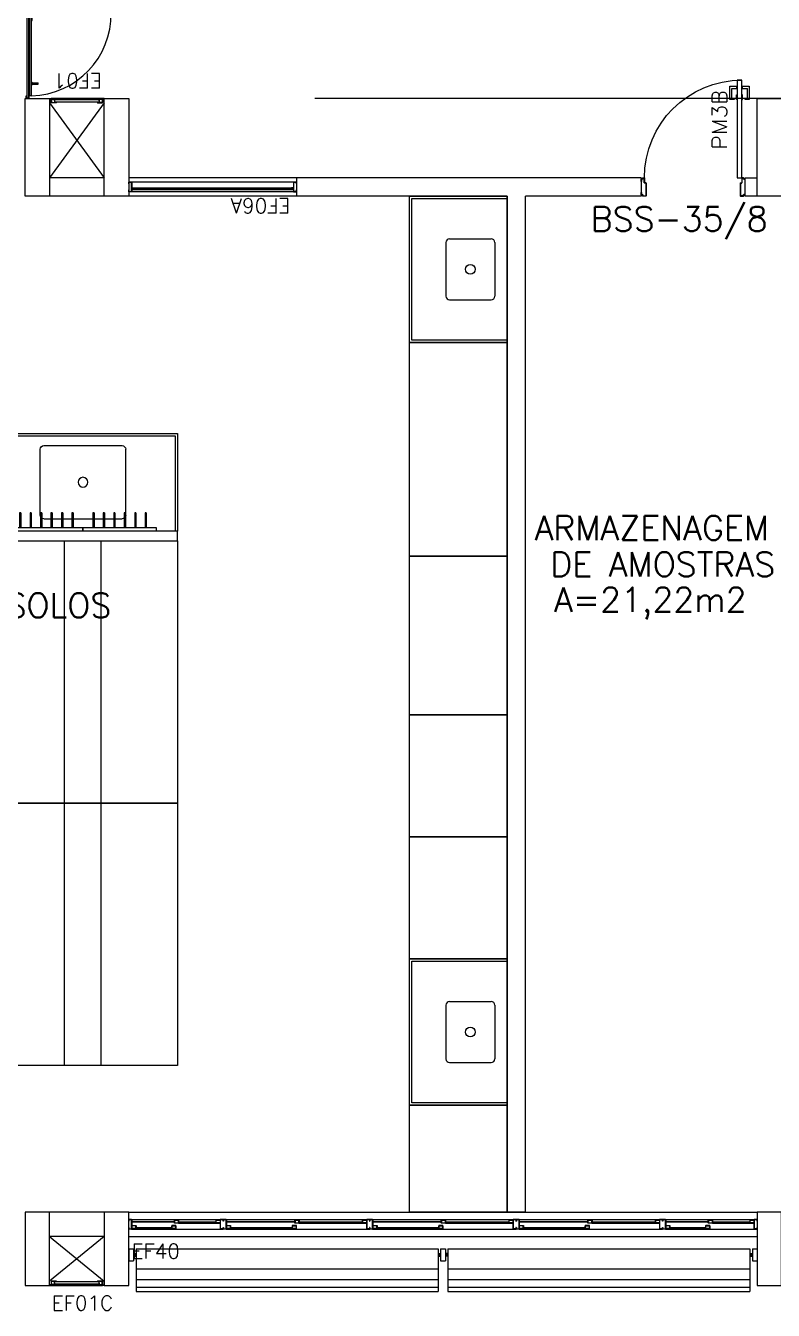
# Model space of a CAD drawing. Header units: millimetres. Extents: x 2046 to 2564, y 885 to 1120.
# Drawn here: x 2326.07 to 2332.19, y 921.45 to 931.97 of the extents above; entities that cross this region are included whole.
import ezdxf

# ---------------------------------------------------------------- set-up
doc = ezdxf.new("R2010")
doc.units = ezdxf.units.MM
doc.header["$LTSCALE"] = 10
doc.linetypes.add('HIDDEN', pattern=[0.375, 0.25, -0.125])
doc.linetypes.add('HIDDEN2', pattern=[0.1875, 0.125, -0.0625])
for name, color, linetype in [('AM-PROJEÇÃO', 1, 'HIDDEN2'), ('AR-ALV', 2, 'Continuous'), ('AR-BANCADAS', 1, 'Continuous'), ('AR-BRISES', 2, 'Continuous'), ('AR-ESQ', 1, 'Continuous'), ('AR-ESTC', 3, 'Continuous'), ('AR-LAY-OUT-BANCADAS', 223, 'Continuous'), ('AR-PEITORIL', 1, 'Continuous'), ('AR-PORTA', 1, 'Continuous'), ('AR-PROJ', 1, 'HIDDEN'), ('AR-SHAFT', 1, 'Continuous'), ('AR-VIDRO', 2, 'Continuous'), ('BC- VISTA', 1, 'Continuous'), ('BC-CORTE', 33, 'Continuous'), ('BC-CUBA', 1, 'Continuous'), ('BC-PROJ', 1, 'HIDDEN'), ('BR-LINHAS', 1, 'Continuous'), ('BR-MONTANTE', 242, 'Continuous'), ('BR-PAINEL', 1, 'Continuous'), ('BR-SUPORTE', 1, 'Continuous'), ('coz1', 1, 'Continuous'), ('DT-ESQ-CHAPA DOBRADA-V', 2, 'Continuous'), ('DT-ESQ-MARCO-V', 1, 'Continuous'), ('DT-ESQ-PERFIL CADEIRA-C', 2, 'Continuous'), ('DT-ESQ-PERFIL CADEIRA-V', 1, 'Continuous'), ('DT-ESQ-PERFIL U-C', 2, 'Continuous'), ('DT-ESQ-PERFIL U-V', 1, 'Continuous'), ('DT-ESQ-VENEZIANA-C', 1, 'Continuous'), ('DT-ESQ-VENEZIANA-V', 1, 'Continuous'), ('DT-ESQ-VIDRO-C', 2, 'Continuous'), ('DT-TXTESQ', 2, 'Continuous'), ('DT-TXTMOD', 1, 'Continuous'), ('ENDEREÇO', 2, 'Continuous'), ('maçaneta', 1, 'Continuous'), ('montantes', 1, 'Continuous'), ('mov', 1, 'Continuous'), ('PM-PERFIL U-C', 2, 'Continuous'), ('PM-TXT', 2, 'Continuous'), ('pm1', 2, 'Continuous'), ('TEXTO', 2, 'Continuous'), ('Área', 2, 'Continuous')]:
    doc.layers.add(name, color=color, linetype=linetype)
doc.styles.add('S10', font='simplex.shx', dxfattribs={"height": 0.1})
doc.styles.add('S12', font='simplex.shx', dxfattribs={"width": 1.1, "height": 0.12})
doc.styles.add('UNB-100', font='simplex.shx', dxfattribs={"height": 0.2})
doc.styles.add('UNB1-100', font='simplex.shx', dxfattribs={"height": 0.2})

# ---------------------------------------------------------------- blocks, each defined once
blk = doc.blocks.new('EF40-P')
at = {"layer": 'DT-ESQ-CHAPA DOBRADA-V', "ltscale": 0.1}
for p, q in [((0.025, -0.077), (0.374, -0.077)), ((0.025, -0.08), (0.374, -0.08)), ((0.8, -0.077), (1.361, -0.077)), ((0.8, -0.08), (1.361, -0.08)), ((2, -0.077), (2.561, -0.077)), ((2, -0.08), (2.561, -0.08)), ((3.2, -0.077), (3.761, -0.077)), ((3.2, -0.08), (3.761, -0.08)), ((4.4, -0.077), (4.749, -0.077)), ((4.4, -0.08), (4.749, -0.08))]:
    blk.add_line(p, q, dxfattribs=at)
at = {"layer": 'DT-ESQ-PERFIL CADEIRA-C', "ltscale": 0.1}
for p, q in [((0.376, -0.088), (0.422, -0.088)), ((0.75, -0.088), (0.702, -0.088)), ((1.363, -0.088), (1.41, -0.088)), ((1.95, -0.088), (1.901, -0.088)), ((2.563, -0.088), (2.61, -0.088)), ((3.15, -0.088), (3.101, -0.088)), ((3.763, -0.088), (3.81, -0.088)), ((4.35, -0.088), (4.301, -0.088)), ((4.751, -0.088), (4.797, -0.088)), ((5.125, -0.088), (5.076, -0.088)), ((0.025, -0.134), (0.073, -0.134)), ((0.385, -0.134), (0.339, -0.134)), ((0.8, -0.134), (0.848, -0.134)), ((1.373, -0.134), (1.326, -0.134)), ((2, -0.134), (2.048, -0.134)), ((2.573, -0.134), (2.526, -0.134)), ((3.2, -0.134), (3.248, -0.134)), ((3.773, -0.134), (3.726, -0.134)), ((4.4, -0.134), (4.448, -0.134)), ((4.76, -0.134), (4.714, -0.134))]:
    blk.add_line(p, q, dxfattribs=at)
for points in [[(0.422, -0.087, -1), (0.422, -0.09), (0.376, -0.09, -0.414214), (0.374, -0.088), (0.374, -0.067, -0.414214), (0.376, -0.065), (0.407, -0.065, -0.414214), (0.409, -0.067), (0.409, -0.087)], [(0.409, -0.088, -0.198913), (0.408, -0.088, -0.198913), (0.407, -0.087), (0.407, -0.067, 0.414214), (0.407, -0.067), (0.376, -0.067, 0.414214), (0.375, -0.067), (0.375, -0.088, 0.414214), (0.376, -0.088)], [(0.702, -0.09), (0.75, -0.09), (0.75, -0.088), (0.715, -0.088, 0.198912), (0.716, -0.088, 0.198913), (0.716, -0.087), (0.716, -0.067, -0.414214), (0.717, -0.067), (0.75, -0.067), (0.75, -0.065), (0.716, -0.065, 0.414214), (0.715, -0.067), (0.715, -0.078), (0.715, -0.08), (0.715, -0.087), (0.702, -0.087, 1)], [(1.41, -0.087, -1), (1.41, -0.09), (1.363, -0.09, -0.414214), (1.361, -0.088), (1.361, -0.067, -0.414214), (1.363, -0.065), (1.395, -0.065, -0.414214), (1.396, -0.067), (1.396, -0.087)], [(1.396, -0.088, -0.198913), (1.395, -0.088, -0.198913), (1.395, -0.087), (1.395, -0.067, 0.414214), (1.394, -0.067), (1.363, -0.067, 0.414214), (1.363, -0.067), (1.363, -0.088, 0.414214), (1.363, -0.088)], [(1.901, -0.09), (1.95, -0.09), (1.95, -0.088), (1.915, -0.088, 0.198912), (1.916, -0.088, 0.198913), (1.916, -0.087), (1.916, -0.067, -0.414214), (1.917, -0.067), (1.95, -0.067), (1.95, -0.065), (1.916, -0.065, 0.414214), (1.915, -0.067), (1.915, -0.078), (1.915, -0.08), (1.915, -0.087), (1.901, -0.087, 1)], [(2.61, -0.087, -1), (2.61, -0.09), (2.563, -0.09, -0.414214), (2.561, -0.088), (2.561, -0.067, -0.414214), (2.563, -0.065), (2.595, -0.065, -0.414214), (2.596, -0.067), (2.596, -0.087)], [(2.596, -0.088, -0.198913), (2.595, -0.088, -0.198913), (2.595, -0.087), (2.595, -0.067, 0.414214), (2.594, -0.067), (2.563, -0.067, 0.414214), (2.563, -0.067), (2.563, -0.088, 0.414214), (2.563, -0.088)], [(3.101, -0.09), (3.15, -0.09), (3.15, -0.088), (3.115, -0.088, 0.198912), (3.116, -0.088, 0.198913), (3.116, -0.087), (3.116, -0.067, -0.414214), (3.117, -0.067), (3.15, -0.067), (3.15, -0.065), (3.116, -0.065, 0.414214), (3.115, -0.067), (3.115, -0.078), (3.115, -0.08), (3.115, -0.087), (3.101, -0.087, 1)], [(3.81, -0.087, -1), (3.81, -0.09), (3.763, -0.09, -0.414214), (3.761, -0.088), (3.761, -0.067, -0.414214), (3.763, -0.065), (3.795, -0.065, -0.414214), (3.796, -0.067), (3.796, -0.087)], [(3.796, -0.088, -0.198913), (3.795, -0.088, -0.198913), (3.795, -0.087), (3.795, -0.067, 0.414214), (3.794, -0.067), (3.763, -0.067, 0.414214), (3.763, -0.067), (3.763, -0.088, 0.414214), (3.763, -0.088)], [(4.301, -0.09), (4.35, -0.09), (4.35, -0.088), (4.315, -0.088, 0.198912), (4.316, -0.088, 0.198913), (4.316, -0.087), (4.316, -0.067, -0.414214), (4.317, -0.067), (4.35, -0.067), (4.35, -0.065), (4.316, -0.065, 0.414214), (4.315, -0.067), (4.315, -0.078), (4.315, -0.08), (4.315, -0.087), (4.301, -0.087, 1)], [(4.797, -0.087, -1), (4.797, -0.09), (4.751, -0.09, -0.414214), (4.749, -0.088), (4.749, -0.067, -0.414214), (4.751, -0.065), (4.782, -0.065, -0.414214), (4.784, -0.067), (4.784, -0.087)], [(4.784, -0.088, -0.198913), (4.783, -0.088, -0.198913), (4.782, -0.087), (4.782, -0.067, 0.414214), (4.782, -0.067), (4.751, -0.067, 0.414214), (4.75, -0.067), (4.75, -0.088, 0.414214), (4.751, -0.088)], [(5.076, -0.09), (5.125, -0.09), (5.125, -0.088), (5.09, -0.088, 0.198912), (5.091, -0.088, 0.198913), (5.091, -0.087), (5.091, -0.067, -0.414214), (5.092, -0.067), (5.125, -0.067), (5.125, -0.065), (5.091, -0.065, 0.414214), (5.09, -0.067), (5.09, -0.078), (5.09, -0.08), (5.09, -0.087), (5.076, -0.087, 1)], [(0.073, -0.135), (0.025, -0.135), (0.025, -0.134), (0.06, -0.134, -0.198912), (0.059, -0.133, -0.198913), (0.058, -0.132), (0.058, -0.112, 0.414214), (0.058, -0.112), (0.025, -0.112), (0.025, -0.11), (0.058, -0.11, -0.414214), (0.06, -0.112), (0.06, -0.124), (0.06, -0.125), (0.06, -0.132), (0.073, -0.132, -1)], [(0.339, -0.132, 1), (0.339, -0.135), (0.385, -0.135, 0.414214), (0.387, -0.133), (0.387, -0.112, 0.414214), (0.385, -0.11), (0.354, -0.11, 0.414214), (0.352, -0.112), (0.352, -0.132)], [(0.352, -0.134, 0.198913), (0.354, -0.133, 0.198913), (0.354, -0.132), (0.354, -0.112, -0.414214), (0.354, -0.112), (0.385, -0.112, -0.414214), (0.386, -0.112), (0.386, -0.133, -0.414214), (0.385, -0.134)], [(0.848, -0.135), (0.8, -0.135), (0.8, -0.134), (0.835, -0.134, -0.198912), (0.834, -0.133, -0.198913), (0.833, -0.132), (0.833, -0.112, 0.414214), (0.833, -0.112), (0.8, -0.112), (0.8, -0.11), (0.833, -0.11, -0.414214), (0.835, -0.112), (0.835, -0.124), (0.835, -0.125), (0.835, -0.132), (0.848, -0.132, -1)], [(1.326, -0.132, 1), (1.326, -0.135), (1.373, -0.135, 0.414214), (1.375, -0.133), (1.375, -0.112, 0.414214), (1.373, -0.11), (1.341, -0.11, 0.414214), (1.34, -0.112), (1.34, -0.132)], [(1.34, -0.134, 0.198913), (1.341, -0.133, 0.198913), (1.341, -0.132), (1.341, -0.112, -0.414214), (1.342, -0.112), (1.373, -0.112, -0.414214), (1.373, -0.112), (1.373, -0.133, -0.414214), (1.373, -0.134)], [(2.048, -0.135), (2, -0.135), (2, -0.134), (2.035, -0.134, -0.198912), (2.034, -0.133, -0.198913), (2.033, -0.132), (2.033, -0.112, 0.414214), (2.033, -0.112), (2, -0.112), (2, -0.11), (2.033, -0.11, -0.414214), (2.035, -0.112), (2.035, -0.124), (2.035, -0.125), (2.035, -0.132), (2.048, -0.132, -1)], [(2.526, -0.132, 1), (2.526, -0.135), (2.573, -0.135, 0.414214), (2.575, -0.133), (2.575, -0.112, 0.414214), (2.573, -0.11), (2.541, -0.11, 0.414214), (2.54, -0.112), (2.54, -0.132)], [(2.54, -0.134, 0.198913), (2.541, -0.133, 0.198913), (2.541, -0.132), (2.541, -0.112, -0.414214), (2.542, -0.112), (2.573, -0.112, -0.414214), (2.573, -0.112), (2.573, -0.133, -0.414214), (2.573, -0.134)], [(3.248, -0.135), (3.2, -0.135), (3.2, -0.134), (3.235, -0.134, -0.198912), (3.234, -0.133, -0.198913), (3.233, -0.132), (3.233, -0.112, 0.414214), (3.233, -0.112), (3.2, -0.112), (3.2, -0.11), (3.233, -0.11, -0.414214), (3.235, -0.112), (3.235, -0.124), (3.235, -0.125), (3.235, -0.132), (3.248, -0.132, -1)], [(3.726, -0.132, 1), (3.726, -0.135), (3.773, -0.135, 0.414214), (3.775, -0.133), (3.775, -0.112, 0.414214), (3.773, -0.11), (3.741, -0.11, 0.414214), (3.74, -0.112), (3.74, -0.132)], [(3.74, -0.134, 0.198913), (3.741, -0.133, 0.198913), (3.741, -0.132), (3.741, -0.112, -0.414214), (3.742, -0.112), (3.773, -0.112, -0.414214), (3.773, -0.112), (3.773, -0.133, -0.414214), (3.773, -0.134)], [(4.448, -0.135), (4.4, -0.135), (4.4, -0.134), (4.435, -0.134, -0.198912), (4.434, -0.133, -0.198913), (4.433, -0.132), (4.433, -0.112, 0.414214), (4.433, -0.112), (4.4, -0.112), (4.4, -0.11), (4.433, -0.11, -0.414214), (4.435, -0.112), (4.435, -0.124), (4.435, -0.125), (4.435, -0.132), (4.448, -0.132, -1)], [(4.714, -0.132, 1), (4.714, -0.135), (4.76, -0.135, 0.414214), (4.762, -0.133), (4.762, -0.112, 0.414214), (4.76, -0.11), (4.729, -0.11, 0.414214), (4.727, -0.112), (4.727, -0.132)], [(4.727, -0.134, 0.198913), (4.729, -0.133, 0.198913), (4.729, -0.132), (4.729, -0.112, -0.414214), (4.729, -0.112), (4.76, -0.112, -0.414214), (4.761, -0.112), (4.761, -0.133, -0.414214), (4.76, -0.134)]]:
    blk.add_lwpolyline(points, format="xyb", close=True, dxfattribs=at)
at = {"layer": 'DT-ESQ-PERFIL CADEIRA-V', "ltscale": 0.1}
for p, q in [((0.407, -0.09), (0.702, -0.09)), ((1.395, -0.09), (1.901, -0.09)), ((2.595, -0.09), (3.101, -0.09)), ((3.795, -0.09), (4.301, -0.09)), ((4.782, -0.09), (5.076, -0.09)), ((0.073, -0.135), (0.339, -0.135)), ((0.848, -0.135), (1.326, -0.135)), ((2.048, -0.135), (2.526, -0.135)), ((3.248, -0.135), (3.726, -0.135)), ((4.448, -0.135), (4.714, -0.135))]:
    blk.add_line(p, q, dxfattribs=at)
at = {"layer": 'DT-ESQ-PERFIL U-C', "ltscale": 0.1}
for points in [[(0, -0.061, -0.414214), (0.001, -0.06), (0.023, -0.06, -0.414214), (0.025, -0.061), (0.025, -0.138, -0.414214), (0.023, -0.14), (0.001, -0.14, -0.414214), (0, -0.138), (0, -0.125), (0.001, -0.125), (0.001, -0.138, 0.414214), (0.002, -0.138), (0.023, -0.138, 0.414214), (0.023, -0.138), (0.023, -0.062, 0.414214), (0.023, -0.061), (0.002, -0.061, 0.414214), (0.001, -0.062), (0.001, -0.075), (0, -0.075)], [(0.775, -0.061, 0.414214), (0.773, -0.06), (0.751, -0.06, 0.414214), (0.75, -0.061), (0.75, -0.138, 0.414214), (0.751, -0.14), (0.773, -0.14, 0.414214), (0.775, -0.138), (0.775, -0.125), (0.773, -0.125), (0.773, -0.138, -0.414214), (0.773, -0.138), (0.752, -0.138, -0.414214), (0.751, -0.138), (0.751, -0.062, -0.414214), (0.752, -0.061), (0.773, -0.061, -0.414214), (0.773, -0.062), (0.773, -0.075), (0.775, -0.075)], [(0.775, -0.061, -0.414214), (0.776, -0.06), (0.798, -0.06, -0.414214), (0.8, -0.061), (0.8, -0.138, -0.414214), (0.798, -0.14), (0.776, -0.14, -0.414214), (0.775, -0.138), (0.775, -0.125), (0.776, -0.125), (0.776, -0.138, 0.414214), (0.777, -0.138), (0.798, -0.138, 0.414214), (0.798, -0.138), (0.798, -0.062, 0.414214), (0.798, -0.061), (0.777, -0.061, 0.414214), (0.776, -0.062), (0.776, -0.075), (0.775, -0.075)], [(1.975, -0.061, 0.414214), (1.973, -0.06), (1.951, -0.06, 0.414214), (1.95, -0.061), (1.95, -0.138, 0.414214), (1.951, -0.14), (1.973, -0.14, 0.414214), (1.975, -0.138), (1.975, -0.125), (1.973, -0.125), (1.973, -0.138, -0.414214), (1.973, -0.138), (1.952, -0.138, -0.414214), (1.951, -0.138), (1.951, -0.062, -0.414214), (1.952, -0.061), (1.973, -0.061, -0.414214), (1.973, -0.062), (1.973, -0.075), (1.975, -0.075)], [(1.975, -0.061, -0.414214), (1.976, -0.06), (1.998, -0.06, -0.414214), (2, -0.061), (2, -0.138, -0.414214), (1.998, -0.14), (1.976, -0.14, -0.414214), (1.975, -0.138), (1.975, -0.125), (1.976, -0.125), (1.976, -0.138, 0.414214), (1.977, -0.138), (1.998, -0.138, 0.414214), (1.998, -0.138), (1.998, -0.062, 0.414214), (1.998, -0.061), (1.977, -0.061, 0.414214), (1.976, -0.062), (1.976, -0.075), (1.975, -0.075)], [(3.175, -0.061, 0.414214), (3.173, -0.06), (3.151, -0.06, 0.414214), (3.15, -0.061), (3.15, -0.138, 0.414214), (3.151, -0.14), (3.173, -0.14, 0.414214), (3.175, -0.138), (3.175, -0.125), (3.173, -0.125), (3.173, -0.138, -0.414214), (3.173, -0.138), (3.152, -0.138, -0.414214), (3.151, -0.138), (3.151, -0.062, -0.414214), (3.152, -0.061), (3.173, -0.061, -0.414214), (3.173, -0.062), (3.173, -0.075), (3.175, -0.075)], [(3.175, -0.061, -0.414214), (3.176, -0.06), (3.198, -0.06, -0.414214), (3.2, -0.061), (3.2, -0.138, -0.414214), (3.198, -0.14), (3.176, -0.14, -0.414214), (3.175, -0.138), (3.175, -0.125), (3.176, -0.125), (3.176, -0.138, 0.414214), (3.177, -0.138), (3.198, -0.138, 0.414214), (3.198, -0.138), (3.198, -0.062, 0.414214), (3.198, -0.061), (3.177, -0.061, 0.414214), (3.176, -0.062), (3.176, -0.075), (3.175, -0.075)], [(4.375, -0.061, 0.414214), (4.373, -0.06), (4.351, -0.06, 0.414214), (4.35, -0.061), (4.35, -0.138, 0.414214), (4.351, -0.14), (4.373, -0.14, 0.414214), (4.375, -0.138), (4.375, -0.125), (4.373, -0.125), (4.373, -0.138, -0.414214), (4.373, -0.138), (4.352, -0.138, -0.414214), (4.351, -0.138), (4.351, -0.062, -0.414214), (4.352, -0.061), (4.373, -0.061, -0.414214), (4.373, -0.062), (4.373, -0.075), (4.375, -0.075)], [(4.375, -0.061, -0.414214), (4.376, -0.06), (4.398, -0.06, -0.414214), (4.4, -0.061), (4.4, -0.138, -0.414214), (4.398, -0.14), (4.376, -0.14, -0.414214), (4.375, -0.138), (4.375, -0.125), (4.376, -0.125), (4.376, -0.138, 0.414214), (4.377, -0.138), (4.398, -0.138, 0.414214), (4.398, -0.138), (4.398, -0.062, 0.414214), (4.398, -0.061), (4.377, -0.061, 0.414214), (4.376, -0.062), (4.376, -0.075), (4.375, -0.075)], [(5.15, -0.061, 0.414214), (5.148, -0.06), (5.126, -0.06, 0.414214), (5.125, -0.061), (5.125, -0.138, 0.414214), (5.126, -0.14), (5.148, -0.14, 0.414214), (5.15, -0.138), (5.15, -0.125), (5.148, -0.125), (5.148, -0.138, -0.414214), (5.148, -0.138), (5.127, -0.138, -0.414214), (5.126, -0.138), (5.126, -0.062, -0.414214), (5.127, -0.061), (5.148, -0.061, -0.414214), (5.148, -0.062), (5.148, -0.075), (5.15, -0.075)]]:
    blk.add_lwpolyline(points, format="xyb", close=True, dxfattribs=at)
at = {"layer": 'DT-ESQ-PERFIL U-V', "ltscale": 0.1}
for p, q in [((0.023, -0.06), (0.751, -0.06)), ((0.798, -0.06), (1.951, -0.06)), ((1.998, -0.06), (3.151, -0.06)), ((3.198, -0.06), (4.351, -0.06)), ((4.398, -0.06), (5.126, -0.06)), ((0.023, -0.14), (0.751, -0.14)), ((0.798, -0.14), (1.951, -0.14)), ((1.998, -0.14), (3.151, -0.14)), ((3.198, -0.14), (4.351, -0.14)), ((4.398, -0.14), (5.126, -0.14))]:
    blk.add_line(p, q, dxfattribs=at)
at = {"layer": 'DT-ESQ-VIDRO-C', "ltscale": 0.1}
for points in [[(0.712, -0.085), (0.712, -0.082), (0.411, -0.082), (0.411, -0.085)], [(1.912, -0.085), (1.912, -0.082), (1.399, -0.082), (1.399, -0.085)], [(3.112, -0.085), (3.112, -0.082), (2.599, -0.082), (2.599, -0.085)], [(4.312, -0.085), (4.312, -0.082), (3.799, -0.082), (3.799, -0.085)], [(5.087, -0.085), (5.087, -0.082), (4.786, -0.082), (4.786, -0.085)], [(0.063, -0.13), (0.063, -0.127), (0.349, -0.127), (0.349, -0.13)], [(0.838, -0.13), (0.838, -0.127), (1.337, -0.127), (1.337, -0.13)], [(2.038, -0.13), (2.038, -0.127), (2.537, -0.127), (2.537, -0.13)], [(3.238, -0.13), (3.238, -0.127), (3.737, -0.127), (3.737, -0.13)], [(4.438, -0.13), (4.438, -0.127), (4.724, -0.127), (4.724, -0.13)]]:
    blk.add_lwpolyline(points, close=True, dxfattribs=at)
at = {"layer": 'DT-TXTESQ', "ltscale": 0.1, "style": 'S12'}
blk.add_text('EF40', height=0.12, dxfattribs=at).set_placement((0.023, -0.38))
at = {"layer": 'DT-TXTMOD', "ltscale": 0.1, "style": 'S10', "flags": 3}
for tag, p in [('M01', (0.025, -0.28)), ('M02', (0.325, -0.28)), ('M03', (0.627, -0.28)), ('M04', (0.929, -0.28)), ('M05', (1.231, -0.28)), ('M06', (1.532, -0.28)), ('M07', (1.834, -0.28)), ('M08', (2.136, -0.28)), ('M09', (2.438, -0.28)), ('M10', (2.739, -0.28)), ('M11', (3.041, -0.28)), ('M12', (3.343, -0.28)), ('M13', (3.645, -0.28)), ('M14', (3.946, -0.28)), ('M15', (4.248, -0.28)), ('M16', (4.55, -0.28)), ('M17', (4.852, -0.28))]:
    blk.add_attdef(tag, p, '', height=0.1, dxfattribs=at)
blk = doc.blocks.new('EF01-P')
at = {"layer": 'DT-ESQ-PERFIL CADEIRA-C', "ltscale": 0.1}
for points in [[(0.01, 0.002), (0.01, 0.003), (0.002, 0.003, 1), (0.002, 0), (0.015, 0, 0.414214), (0.016, 0.002), (0.016, 0.033), (0.043, 0.033)], [(0.043, 0.006), (0.018, 0.006), (0.018, 0.016), (0.016, 0.016), (0.016, 0.006, 0.414214), (0.018, 0.005), (0.043, 0.005), (0.056, 0.005, 1), (0.056, 0.008), (0.043, 0.008), (0.043, 0.02), (0.043, 0.032), (0.056, 0.032, 1), (0.056, 0.035), (0.043, 0.035), (0.016, 0.035, 0.414214), (0.015, 0.033), (0.015, 0.002), (0.002, 0.002)], [(0.041, 0.02), (0.041, 0.032, -0.414214), (0.043, 0.033), (0.056, 0.033)], [(0.041, 0.02), (0.041, 0.008, 0.414214), (0.043, 0.006), (0.056, 0.006)], [(0.407, 0.006), (0.432, 0.006), (0.432, 0.016), (0.433, 0.016), (0.433, 0.006, -0.414214), (0.432, 0.005), (0.407, 0.005), (0.394, 0.005, -1), (0.394, 0.008), (0.407, 0.008), (0.407, 0.02), (0.407, 0.032), (0.394, 0.032, -1), (0.394, 0.035), (0.407, 0.035), (0.433, 0.035, -0.414214), (0.435, 0.033), (0.435, 0.002), (0.448, 0.002)], [(0.408, 0.02), (0.408, 0.032, 0.414214), (0.407, 0.033), (0.394, 0.033)], [(0.408, 0.02), (0.408, 0.008, -0.414214), (0.407, 0.006), (0.394, 0.006)], [(0.44, 0.002), (0.44, 0.003), (0.448, 0.003, -1), (0.448, 0), (0.435, 0, -0.414214), (0.433, 0.002), (0.433, 0.033), (0.407, 0.033)]]:
    blk.add_lwpolyline(points, format="xyb", dxfattribs=at)
at = {"layer": 'DT-ESQ-PERFIL CADEIRA-V', "ltscale": 0.1}
blk.add_line((0.015, 0), (0.435, 0), dxfattribs=at)
at = {"layer": 'DT-ESQ-VENEZIANA-C', "ltscale": 0.1}
for p, q in [((0.043, 0.011), (0.407, 0.011)), ((0.043, 0.009), (0.407, 0.009))]:
    blk.add_line(p, q, dxfattribs=at)
at = {"layer": 'DT-ESQ-VENEZIANA-V', "ltscale": 0.1}
blk.add_line((0.043, 0.031), (0.407, 0.031), dxfattribs=at)
at = {"layer": 'DT-TXTESQ', "ltscale": 0.1, "style": 'S12'}
blk.add_text('EF01', height=0.12, dxfattribs=at).set_placement((0.019, -0.205))
at = {"layer": 'DT-TXTMOD', "ltscale": 0.1, "style": 'S10', "flags": 3}
blk.add_attdef('EF01', (0.021, -0.14), '', height=0.1, dxfattribs=at)
blk = doc.blocks.new('PV1')
at = {"layer": 'AR-VIDRO'}
for p, q in [((0.683, 0.02), (0.005, 0.02)), ((0.683, 0.005), (0.005, 0.005)), ((0.022, 0.044), (0.022, 0.029)), ((0.022, 0.044), (0.688, 0.044)), ((0.022, 0.029), (0.688, 0.029)), ((2.703, 0.044), (2.037, 0.044)), ((2.703, 0.029), (2.037, 0.029)), ((2.043, 0.02), (2.72, 0.02)), ((2.043, 0.005), (2.72, 0.005)), ((2.703, 0.044), (2.703, 0.029))]:
    blk.add_line(p, q, dxfattribs=at)
at = {"layer": 'maçaneta'}
for p, q in [((0.112, 0.044), (0.112, 0.049)), ((0.112, 0.049), (0.132, 0.049)), ((0.117, 0.099), (0.127, 0.099)), ((0.117, 0.049), (0.117, 0.099)), ((0.127, 0.049), (0.127, 0.099)), ((0.132, 0.044), (0.132, 0.049)), ((2.613, 0.049), (2.593, 0.049)), ((2.593, 0.044), (2.593, 0.049)), ((2.598, 0.049), (2.598, 0.099)), ((2.608, 0.099), (2.598, 0.099)), ((2.608, 0.049), (2.608, 0.099)), ((2.613, 0.044), (2.613, 0.049))]:
    blk.add_line(p, q, dxfattribs=at)
at = {"layer": 'montantes'}
for p, q in [((0, 0), (0, 0.025)), ((0, 0.025), (0.02, 0.025)), ((0, 0), (0.02, 0)), ((0.005, 0.005), (0.005, 0.02)), ((0.02, 0.02), (0.02, 0.025)), ((0.02, 0), (0.02, 0.005)), ((0.642, 0.049), (0.692, 0.049)), ((0.642, 0.025), (0.692, 0.025)), ((0.688, 0.025), (0.668, 0.025)), ((0.668, 0.02), (0.668, 0.025)), ((0.668, 0), (0.668, 0.005)), ((0.688, 0), (0.668, 0)), ((0.683, 0.005), (0.683, 0.02)), ((0.688, 0.044), (0.688, 0.029)), ((0.688, 0), (0.688, 0.025)), ((0.692, 0.049), (0.692, 0.025)), ((2.032, 0.049), (2.032, 0.025)), ((2.082, 0.049), (2.032, 0.049)), ((2.082, 0.025), (2.032, 0.025)), ((2.037, 0.044), (2.037, 0.029)), ((2.037, 0.025), (2.058, 0.025)), ((2.037, 0), (2.037, 0.025)), ((2.037, 0), (2.058, 0)), ((2.043, 0.005), (2.043, 0.02)), ((2.058, 0.02), (2.058, 0.025)), ((2.058, 0), (2.058, 0.005)), ((2.705, 0.02), (2.705, 0.025)), ((2.725, 0.025), (2.705, 0.025)), ((2.705, 0), (2.705, 0.005)), ((2.725, 0), (2.705, 0)), ((2.72, 0.005), (2.72, 0.02)), ((2.725, 0), (2.725, 0.025))]:
    blk.add_line(p, q, dxfattribs=at)
for centre in [(0.692, 0.02), (2.032, 0.02)]:
    blk.add_circle(centre, 0.005, dxfattribs=at)
for centre, start, end in [((0.642, 0.044), 90, 180), ((0.642, 0.03), 180, 270), ((2.082, 0.044), 0, 90), ((2.082, 0.03), 270, 0)]:
    blk.add_arc(centre, 0.005, start, end, dxfattribs=at)
at = {"layer": 'mov'}
for centre, start, end in [((0.692, 0.025), 0, 178.3547), ((2.033, 0.025), 1.6453, 180)]:
    blk.add_arc(centre, 0.671, start, end, dxfattribs=at)
at = {"layer": 'PM-TXT', "style": 'S12', "width": 1.1}
blk.add_attdef('PV', (0.736, 0.176), '', height=0.12, dxfattribs=at)
at = {"layer": 'PM-TXT', "style": 'S12', "width": 1.1, "flags": 1}
for tag, p in [('LARGURA', (0.736, -0.024)), ('ALVENARIA-GESSO', (0.736, -0.224)), ('VISOR', (0.736, -0.424)), ('FERRAGEM', (0.736, -0.624))]:
    blk.add_attdef(tag, p, '', height=0.12, dxfattribs=at)
blk = doc.blocks.new('BR-MODULO1')
at = {"layer": 'BR-LINHAS'}
for p, q in [((0.06, -0.265), (2.535, -0.265)), ((2.615, -0.265), (5.09, -0.265)), ((0.06, -0.352), (2.535, -0.352)), ((0.06, -0.415), (2.535, -0.415)), ((2.615, -0.352), (5.09, -0.352)), ((2.615, -0.415), (5.09, -0.415))]:
    blk.add_line(p, q, dxfattribs=at)
at = {"layer": 'BR-MONTANTE'}
for p, q in [((0, -0.1), (0, -0.2)), ((0, -0.1), (0.04, -0.1)), ((0.04, -0.1), (0.04, -0.2)), ((2.555, -0.1), (2.595, -0.1)), ((2.555, -0.1), (2.555, -0.2)), ((2.595, -0.1), (2.595, -0.2)), ((5.11, -0.1), (5.11, -0.2)), ((5.11, -0.1), (5.15, -0.1)), ((5.15, -0.1), (5.15, -0.2)), ((0, -0.2), (0.04, -0.2)), ((2.555, -0.2), (2.595, -0.2)), ((5.11, -0.2), (5.15, -0.2))]:
    blk.add_line(p, q, dxfattribs=at)
at = {"layer": 'BR-PAINEL'}
for p, q in [((0.06, -0.1), (2.535, -0.1)), ((0.06, -0.1), (0.06, -0.45)), ((2.535, -0.1), (2.535, -0.45)), ((2.615, -0.1), (2.615, -0.45)), ((2.615, -0.1), (5.09, -0.1)), ((5.09, -0.1), (5.09, -0.45)), ((0.06, -0.45), (2.535, -0.45)), ((2.615, -0.45), (5.09, -0.45))]:
    blk.add_line(p, q, dxfattribs=at)
at = {"layer": 'BR-SUPORTE'}
for p, q in [((0.04, -0.14), (0.06, -0.14)), ((0.04, -0.16), (0.06, -0.16)), ((0.05, -0.14), (0.05, -0.16)), ((2.535, -0.14), (2.555, -0.14)), ((2.535, -0.16), (2.555, -0.16)), ((2.545, -0.14), (2.545, -0.16)), ((2.615, -0.14), (2.595, -0.14)), ((2.615, -0.16), (2.595, -0.16)), ((2.605, -0.14), (2.605, -0.16)), ((5.09, -0.14), (5.11, -0.14)), ((5.09, -0.16), (5.11, -0.16)), ((5.1, -0.14), (5.1, -0.16))]:
    blk.add_line(p, q, dxfattribs=at)
blk = doc.blocks.new('EF06A-P')
at = {"layer": 'DT-ESQ-CHAPA DOBRADA-V', "ltscale": 0.1}
blk.add_line((1.335, -0.067), (0.04, -0.067), dxfattribs=at)
at = {"layer": 'DT-ESQ-MARCO-V', "ltscale": 0.1}
for p, q in [((0.0235, -0.035), (1.3515, -0.035)), ((0.0235, -0.115), (1.3515, -0.115))]:
    blk.add_line(p, q, dxfattribs=at)
at = {"layer": 'DT-ESQ-PERFIL U-C', "ltscale": 0.1}
for points in [[(0.025, -0.0655), (0.025, -0.0655, 0.4142136), (0.0235, -0.067), (0.0235, -0.1135), (0.0015, -0.1135), (0.0015, -0.1), (0, -0.1), (0, -0.1135, 0.4142136), (0.0015, -0.115), (0.0235, -0.115, 0.4142136), (0.025, -0.1135), (0.025, -0.067), (0.04, -0.067, 1), (0.04, -0.064), (0.025, -0.064), (0.025, -0.0365, 0.4142136), (0.0235, -0.035), (0.0015, -0.035, 0.4142136), (0, -0.0365), (0, -0.05), (0.0015, -0.05), (0.0015, -0.0365), (0.0235, -0.0365), (0.0235, -0.064, 0.4142136), (0.025, -0.0655), (0.04, -0.0655)], [(1.35, -0.0655), (1.35, -0.0655, -0.4142136), (1.3515, -0.067), (1.3515, -0.1135), (1.3735, -0.1135), (1.3735, -0.1), (1.375, -0.1), (1.375, -0.1135, -0.4142136), (1.3735, -0.115), (1.3515, -0.115, -0.4142136), (1.35, -0.1135), (1.35, -0.067), (1.335, -0.067, -1), (1.335, -0.064), (1.35, -0.064), (1.35, -0.0365, -0.4142136), (1.3515, -0.035), (1.3735, -0.035, -0.4142136), (1.375, -0.0365), (1.375, -0.05), (1.3735, -0.05), (1.3735, -0.0365), (1.3515, -0.0365), (1.3515, -0.064, -0.4142136), (1.35, -0.0655), (1.335, -0.0655)]]:
    blk.add_lwpolyline(points, format="xyb", dxfattribs=at)
at = {"layer": 'DT-ESQ-VIDRO-C', "ltscale": 0.1}
blk.add_lwpolyline([(0.027, -0.062), (0.027, -0.052), (1.348, -0.052), (1.348, -0.062)], close=True, dxfattribs=at)
at = {"layer": 'DT-TXTESQ', "ltscale": 0.1, "style": 'S12'}
blk.add_text('EF06A', height=0.12, dxfattribs=at).set_placement((0.05, 0.02))
at = {"layer": 'DT-TXTMOD', "ltscale": 0.1, "style": 'S10', "flags": 3}
blk.add_attdef('EF06A', (0.05, 0), '', height=0.1, dxfattribs=at)
blk = doc.blocks.new('PM3B')
at = {"layer": 'maçaneta'}
for points in [[(0.02, 0.9), (-0.035, 0.9), (-0.035, 0.79), (0, 0.79), (0, 0.8), (-0.02, 0.8), (-0.02, 0.879, -0.414214), (-0.018, 0.88), (0.02, 0.88)], [(0.125, 0.9), (0.07, 0.9), (0.07, 0.88), (0.109, 0.88, -0.414214), (0.11, 0.879), (0.11, 0.8), (0.09, 0.8), (0.09, 0.79), (0.125, 0.79)]]:
    blk.add_lwpolyline(points, format="xyb", close=True, dxfattribs=at)
for points in [[(0.02, 0.79), (0.02, 0.83), (0.025, 0.83), (0.025, 0.79)], [(0.07, 0.79), (0.07, 0.83), (0.065, 0.83), (0.065, 0.79)]]:
    blk.add_lwpolyline(points, close=True, dxfattribs=at)
at = {"layer": 'mov'}
blk.add_arc((0.025, 0.15), 0.8, 0, 90, dxfattribs=at)
at = {"layer": 'PM-PERFIL U-C'}
for p, q in [((0, 0.12), (0, 0.139)), ((0.002, 0.12), (0, 0.12)), ((0.002, 0.14), (0.01, 0.14)), ((0.002, 0.138), (0.002, 0.12)), ((0.011, 0.138), (0.002, 0.138)), ((0.01, 0.14), (0.01, 0.149)), ((0.012, 0.15), (0.024, 0.15)), ((0.012, 0.148), (0.012, 0.14)), ((0.023, 0.148), (0.012, 0.148)), ((0.023, 0.109), (0.023, 0.148)), ((0.025, 0.149), (0.025, 0.109)), ((0.038, 0.109), (0.025, 0.109)), ((0.038, 0.107), (0.025, 0.107)), ((0.038, 0.107), (0.038, 0.002)), ((0.04, 0.108), (0.04, 0.002)), ((0.81, 0.108), (0.81, 0.002)), ((0.812, 0.109), (0.825, 0.109)), ((0.812, 0.107), (0.826, 0.107)), ((0.812, 0.107), (0.812, 0.002)), ((0.825, 0.149), (0.825, 0.109)), ((0.839, 0.15), (0.827, 0.15)), ((0.827, 0.148), (0.838, 0.148)), ((0.827, 0.109), (0.827, 0.148)), ((0.838, 0.148), (0.838, 0.14)), ((0.84, 0.14), (0.84, 0.149)), ((0.849, 0.14), (0.84, 0.14)), ((0.84, 0.138), (0.848, 0.138)), ((0.848, 0.138), (0.848, 0.12)), ((0.848, 0.12), (0.85, 0.12)), ((0.85, 0.12), (0.85, 0.139)), ((0, 0.03), (0.002, 0.03)), ((0, 0.012), (0, 0.03)), ((0.002, 0.03), (0.002, 0.012)), ((0.002, 0.012), (0.011, 0.012)), ((0.01, 0.01), (0.002, 0.01)), ((0.01, 0.002), (0.01, 0.01)), ((0.012, 0.011), (0.012, 0.002)), ((0.012, 0.002), (0.038, 0.002)), ((0.038, 0), (0.012, 0)), ((0.838, 0.002), (0.812, 0.002)), ((0.812, 0), (0.839, 0)), ((0.838, 0.011), (0.838, 0.002)), ((0.848, 0.012), (0.84, 0.012)), ((0.84, 0.002), (0.84, 0.01)), ((0.84, 0.01), (0.849, 0.01)), ((0.85, 0.03), (0.848, 0.03)), ((0.848, 0.03), (0.848, 0.012)), ((0.85, 0.012), (0.85, 0.03))]:
    blk.add_line(p, q, dxfattribs=at)
for centre, start, end in [((0.002, 0.139), 90, 180), ((0.012, 0.149), 90, 180), ((0.011, 0.14), 270, 0), ((0.025, 0.109), 180, 270), ((0.024, 0.149), 360, 90), ((0.038, 0.108), 0, 90), ((0.812, 0.108), 90, 180), ((0.827, 0.149), 90, 180), ((0.826, 0.109), 270, 0), ((0.84, 0.14), 180, 270), ((0.839, 0.149), 0, 90), ((0.849, 0.139), 0, 90), ((0.002, 0.012), 180, 270), ((0.012, 0.002), 180, 270), ((0.011, 0.011), 0, 90), ((0.038, 0.002), 269.9386, 0), ((0.812, 0.002), 180, 270.0614), ((0.84, 0.011), 90, 180), ((0.839, 0.002), 270, 0), ((0.849, 0.012), 270, 0)]:
    blk.add_arc(centre, 0.0015, start, end, dxfattribs=at)
at = {"layer": 'pm1'}
blk.add_lwpolyline([(0.065, 0.95), (0.065, 0.15), (0.025, 0.15), (0.025, 0.95)], close=True, dxfattribs=at)
at = {"layer": 'PM-TXT', "style": 'S12', "width": 1.1}
blk.add_attdef('PM', (0.23, 0.15), '', height=0.12, rotation=90, dxfattribs=at)
blk = doc.blocks.new('EF01C-P')
at = {"layer": 'DT-ESQ-PERFIL CADEIRA-C', "ltscale": 0.1}
for points in [[(0.01, 0.002), (0.01, 0.003), (0.002, 0.003, 1), (0.002, 0), (0.015, 0, 0.414214), (0.016, 0.002), (0.016, 0.033), (0.043, 0.033)], [(0.043, 0.006), (0.018, 0.006), (0.018, 0.016), (0.016, 0.016), (0.016, 0.006, 0.414214), (0.018, 0.005), (0.043, 0.005), (0.056, 0.005, 1), (0.056, 0.008), (0.043, 0.008), (0.043, 0.02), (0.043, 0.032), (0.056, 0.032, 1), (0.056, 0.035), (0.043, 0.035), (0.016, 0.035, 0.414214), (0.015, 0.033), (0.015, 0.002), (0.002, 0.002)], [(0.041, 0.02), (0.041, 0.032, -0.414214), (0.043, 0.033), (0.056, 0.033)], [(0.041, 0.02), (0.041, 0.008, 0.414214), (0.043, 0.006), (0.056, 0.006)], [(0.407, 0.006), (0.432, 0.006), (0.432, 0.016), (0.433, 0.016), (0.433, 0.006, -0.414214), (0.432, 0.005), (0.407, 0.005), (0.394, 0.005, -1), (0.394, 0.008), (0.407, 0.008), (0.407, 0.02), (0.407, 0.032), (0.394, 0.032, -1), (0.394, 0.035), (0.407, 0.035), (0.433, 0.035, -0.414214), (0.435, 0.033), (0.435, 0.002), (0.448, 0.002)], [(0.409, 0.02), (0.409, 0.032, 0.414214), (0.407, 0.033), (0.394, 0.033)], [(0.409, 0.02), (0.409, 0.008, -0.414214), (0.407, 0.006), (0.394, 0.006)], [(0.44, 0.002), (0.44, 0.003), (0.448, 0.003, -1), (0.448, 0), (0.435, 0, -0.414214), (0.433, 0.002), (0.433, 0.033), (0.407, 0.033)]]:
    blk.add_lwpolyline(points, format="xyb", dxfattribs=at)
at = {"layer": 'DT-ESQ-PERFIL CADEIRA-V', "ltscale": 0.1}
blk.add_line((0.015, 0), (0.435, 0), dxfattribs=at)
at = {"layer": 'DT-ESQ-VENEZIANA-C', "ltscale": 0.1}
for p, q in [((0.043, 0.011), (0.407, 0.011)), ((0.043, 0.009), (0.407, 0.009))]:
    blk.add_line(p, q, dxfattribs=at)
at = {"layer": 'DT-ESQ-VENEZIANA-V', "ltscale": 0.1}
blk.add_line((0.043, 0.031), (0.407, 0.031), dxfattribs=at)
at = {"layer": 'DT-TXTESQ', "ltscale": 0.1, "style": 'S12'}
blk.add_text('EF01C', height=0.12, dxfattribs=at).set_placement((0.019, -0.205))
at = {"layer": 'DT-TXTMOD', "ltscale": 0.1, "style": 'S10', "flags": 3}
blk.add_attdef('EF01C', (0.021, -0.14), '', height=0.1, dxfattribs=at)
blk = doc.blocks.new('CUBAbnc-01P')
at = {"layer": 'coz1'}
for p, q in [((-0.22, -0.1005), (0.22, -0.1005)), ((-0.25, -0.4705), (-0.25, -0.1305)), ((0.25, -0.4705), (0.25, -0.1305)), ((-0.22, -0.5005), (0.22, -0.5005))]:
    blk.add_line(p, q, dxfattribs=at)
blk.add_circle((0, -0.3005), 0.04, dxfattribs=at)
for centre, start, end in [((-0.22, -0.1305), 90, 180), ((0.22, -0.1305), 0, 90), ((-0.22, -0.4705), 180, 270), ((0.22, -0.4705), 270, 0)]:
    blk.add_arc(centre, 0.03, start, end, dxfattribs=at)
blk = doc.blocks.new('BCP01')
at = {"layer": 'BC- VISTA'}
for p, q in [((0, -0.02), (0.78, -0.02)), ((0.78, -0.02), (0.78, -1.18)), ((0.78, -1.18), (0, -1.18))]:
    blk.add_line(p, q, dxfattribs=at)
blk.add_lwpolyline([(0.8, 0), (0.8, -1.2), (0, -1.2), (0, 0)], close=True, dxfattribs=at)
at = {"layer": 'BC-CUBA', "rotation": 90}
blk.add_blockref('CUBAbnc-01P', (0, -0.6), dxfattribs=at)
blk = doc.blocks.new('BCP06')
at = {"layer": 'BC- VISTA'}
blk.add_lwpolyline([(0.8, 0), (0.8, -0.875), (0, -0.875), (0, 0)], close=True, dxfattribs=at)
blk = doc.blocks.new('BCP07')
at = {"layer": 'BC- VISTA'}
blk.add_lwpolyline([(0.8, 0), (0.8, -1), (0, -1), (0, 0)], close=True, dxfattribs=at)
blk = doc.blocks.new('BCP16')
at = {"layer": 'BC- VISTA'}
blk.add_lwpolyline([(0.8, 0), (0.8, -1.75), (0, -1.75), (0, 0)], close=True, dxfattribs=at)
blk = doc.blocks.new('BCP12')
at = {"layer": 'BC- VISTA'}
blk.add_lwpolyline([(0.8, 0), (0.8, -1.3), (0, -1.3), (0, 0)], close=True, dxfattribs=at)
blk = doc.blocks.new('CUBApnt-01P')
at = {"layer": 'coz1'}
for p, q in [((-0.32, -0.1005), (0.32, -0.1005)), ((-0.35, -0.1305), (-0.35, -0.6705)), ((0.35, -0.1305), (0.35, -0.6705)), ((-0.32, -0.7005), (0.32, -0.7005))]:
    blk.add_line(p, q, dxfattribs=at)
blk.add_circle((0, -0.4005), 0.04, dxfattribs=at)
for centre, start, end in [((-0.32, -0.1305), 90, 180), ((0.32, -0.1305), 0, 90), ((-0.32, -0.6705), 180, 270), ((0.32, -0.6705), 270, 0)]:
    blk.add_arc(centre, 0.03, start, end, dxfattribs=at)
blk = doc.blocks.new('BCP22')
at = {"layer": 'AM-PROJEÇÃO', "color": 1}
for p, q in [((0.266, 0.23), (0.256, 0.23)), ((0.256, 0.23), (0.256, 0.11)), ((0.266, 0.23), (0.266, 0.11)), ((0.351, 0.23), (0.341, 0.23)), ((0.341, 0.23), (0.341, 0.11)), ((0.351, 0.23), (0.351, 0.11)), ((0.437, 0.23), (0.427, 0.23)), ((0.427, 0.23), (0.427, 0.11)), ((0.437, 0.23), (0.437, 0.11)), ((0.523, 0.23), (0.513, 0.23)), ((0.513, 0.23), (0.513, 0.11)), ((0.523, 0.23), (0.523, 0.11)), ((0.609, 0.23), (0.599, 0.23)), ((0.599, 0.23), (0.599, 0.11)), ((0.609, 0.23), (0.609, 0.11)), ((0.694, 0.23), (0.684, 0.23)), ((0.684, 0.23), (0.684, 0.11)), ((0.694, 0.23), (0.694, 0.11)), ((0.866, 0.23), (0.856, 0.23)), ((0.856, 0.23), (0.856, 0.11)), ((0.866, 0.23), (0.866, 0.11)), ((0.951, 0.23), (0.941, 0.23)), ((0.941, 0.23), (0.941, 0.11)), ((0.951, 0.23), (0.951, 0.11)), ((1.037, 0.23), (1.027, 0.23)), ((1.027, 0.23), (1.027, 0.11)), ((1.037, 0.23), (1.037, 0.11)), ((1.123, 0.23), (1.113, 0.23)), ((1.113, 0.23), (1.113, 0.11)), ((1.123, 0.23), (1.123, 0.11)), ((1.209, 0.23), (1.199, 0.23)), ((1.199, 0.23), (1.199, 0.11)), ((1.209, 0.23), (1.209, 0.11)), ((1.294, 0.23), (1.284, 0.23)), ((1.284, 0.23), (1.284, 0.11)), ((1.294, 0.23), (1.294, 0.11))]:
    blk.add_line(p, q, dxfattribs=at)
for points in [[(0.175, 0.11), (0.775, 0.11), (0.775, 0.08), (0.175, 0.08)], [(0.775, 0.11), (1.375, 0.11), (1.375, 0.08), (0.775, 0.08)]]:
    blk.add_lwpolyline(points, close=True, dxfattribs=at)
at = {"layer": 'BC- VISTA'}
for p, q in [((0.02, 0.86), (1.53, 0.86)), ((0.02, 0.08), (0.02, 0.86)), ((1.53, 0.86), (1.53, 0.08))]:
    blk.add_line(p, q, dxfattribs=at)
blk.add_lwpolyline([(0, 0.88), (1.55, 0.88), (1.55, 0.08), (0, 0.08)], close=True, dxfattribs=at)
at = {"layer": 'BC-CORTE', "color": 1}
blk.add_lwpolyline([(1.55, 0), (1.55, 0.08), (0, 0.08), (0, 0)], close=True, dxfattribs=at)
at = {"layer": 'AR-LAY-OUT-BANCADAS', "xscale": -1, "rotation": 180.0000000000041}
blk.add_blockref('CUBApnt-01P', (0.775, 0.08), dxfattribs=at)
blk = doc.blocks.new('BCP25')
at = {"layer": 'BC- VISTA'}
blk.add_lwpolyline([(1.55, 0), (1.55, -2.15), (0, -2.15), (0, 0)], close=True, dxfattribs=at)
at = {"layer": 'BC-PROJ'}
for p, q in [((0.625, -2.15), (0.625, 0)), ((0.925, -2.15), (0.925, 0))]:
    blk.add_line(p, q, dxfattribs=at)

msp = doc.modelspace()

# ---------------------------------------------------------------- linework, layer by layer
at = {"layer": 'AR-ALV'}
for p, q in [((2326.711, 930.727), (2326.261, 930.727)), ((2331.111, 930.727), (2328.286, 930.727)), ((2328.286, 930.727), (2328.286, 930.577)), ((2331.111, 930.727), (2331.111, 930.577)), ((2326.711, 930.577), (2326.261, 930.577)), ((2330.011, 930.577), (2328.286, 930.577)), ((2330.011, 922.252), (2330.011, 930.577)), ((2330.161, 922.252), (2330.161, 930.577)), ((2331.111, 930.577), (2330.161, 930.577)), ((2326.711, 922.252), (2326.261, 922.252)), ((2330.161, 922.252), (2330.011, 922.252)), ((2326.711, 922.052), (2326.261, 922.052))]:
    msp.add_line(p, q, dxfattribs=at)
msp.add_lwpolyline([(2332.061, 930.577), (2331.961, 930.577), (2331.961, 930.727), (2332.061, 930.727)], dxfattribs=at)
at = {"layer": 'AR-ESTC'}
for points in [[(2326.261, 930.577), (2326.061, 930.577), (2326.061, 931.377), (2326.261, 931.377)], [(2326.911, 930.577), (2326.711, 930.577), (2326.711, 931.377), (2326.911, 931.377)], [(2332.261, 930.577), (2332.061, 930.577), (2332.061, 931.377), (2332.261, 931.377)], [(2326.261, 922.252), (2326.061, 922.252), (2326.061, 921.652), (2326.261, 921.652)], [(2326.911, 922.252), (2326.711, 922.252), (2326.711, 921.652), (2326.911, 921.652)], [(2332.261, 922.252), (2332.061, 922.252), (2332.061, 921.652), (2332.261, 921.652)]]:
    msp.add_lwpolyline(points, close=True, dxfattribs=at)
at = {"layer": 'AR-PEITORIL'}
for p, q in [((2328.286, 930.727), (2326.911, 930.727)), ((2328.286, 930.577), (2326.911, 930.577)), ((2326.911, 922.252), (2332.061, 922.252)), ((2326.911, 922.052), (2332.061, 922.052))]:
    msp.add_line(p, q, dxfattribs=at)
at = {"layer": 'AR-PROJ', "ltscale": 2.5}
msp.add_line((2344.061, 931.377), (2290.911, 931.377), dxfattribs=at)
at = {"layer": 'AR-SHAFT'}
for p, q in [((2326.709, 931.342), (2326.261, 930.727)), ((2326.262, 931.342), (2326.711, 930.727)), ((2326.711, 922.052), (2326.261, 921.686)), ((2326.261, 922.052), (2326.709, 921.687))]:
    msp.add_line(p, q, dxfattribs=at)

# ---------------------------------------------------------------- block references
at = {"layer": 'AR-BANCADAS', "rotation": 180}
for p in [(2330.011, 929.377), (2330.011, 923.127)]:
    msp.add_blockref('BCP01', p, dxfattribs=at)
at = {"layer": 'AR-BANCADAS'}
for name, p in [('BCP16', (2329.211, 929.377)), ('BCP22', (2325.761, 927.752)), ('BCP25', (2325.761, 927.752)), ('BCP12', (2329.211, 927.627)), ('BCP07', (2329.211, 926.327)), ('BCP25', (2325.761, 925.602)), ('BCP07', (2329.211, 925.327)), ('BCP06', (2329.211, 923.127))]:
    msp.add_blockref(name, p, dxfattribs=at)
at = {"layer": 'AR-BRISES'}
msp.add_blockref('BR-MODULO1', (2326.911, 922.052), dxfattribs=at)
at = {"layer": 'AR-ESQ', "rotation": 180}
for name, p in [('EF01-P', (2326.711, 931.377)), ('EF06A-P', (2328.286, 930.577))]:
    msp.add_blockref(name, p, dxfattribs=at)
at = {"layer": 'AR-ESQ'}
for name, p in [('EF40-P', (2326.911, 922.252)), ('EF01C-P', (2326.261, 921.652))]:
    msp.add_blockref(name, p, dxfattribs=at)
at = {"layer": 'AR-PORTA', "rotation": 270}
msp.add_blockref('PV1', (2326.071, 934.102), dxfattribs=at).add_auto_attribs({'PV': 'PV1'})
at = {"layer": 'AR-PORTA'}
ref = msp.add_blockref('PM3B', (2331.961, 930.577), dxfattribs=dict(at, xscale=-1))
ref.add_attrib('PM', 'PM3B', (2331.812, 930.958), dxfattribs={"layer": 'PM-TXT', "height": 0.12, "rotation": 90, "style": 'S12', "width": 1.1})

# ---------------------------------------------------------------- texts
at = {"layer": 'ENDEREÇO', "style": 'UNB1-100'}
msp.add_text('BSS-35/8', height=0.2, dxfattribs=at).set_placement((2330.697, 930.29))
at = {"layer": 'TEXTO', "style": 'UNB-100'}
for s, p in [('ARMAZENAGEM', (2330.237, 927.758)), (' DE AMOSTRAS', (2330.228, 927.46)), ('LABORATÓRIO DE SOLOS', (2323.519, 927.124))]:
    msp.add_text(s, height=0.2, dxfattribs=at).set_placement(p)
at = {"layer": 'Área', "style": 'UNB-100'}
msp.add_text('A=21,22m2', height=0.2, dxfattribs=at).set_placement((2330.396, 927.17))

doc.saveas('drawing.dxf')
